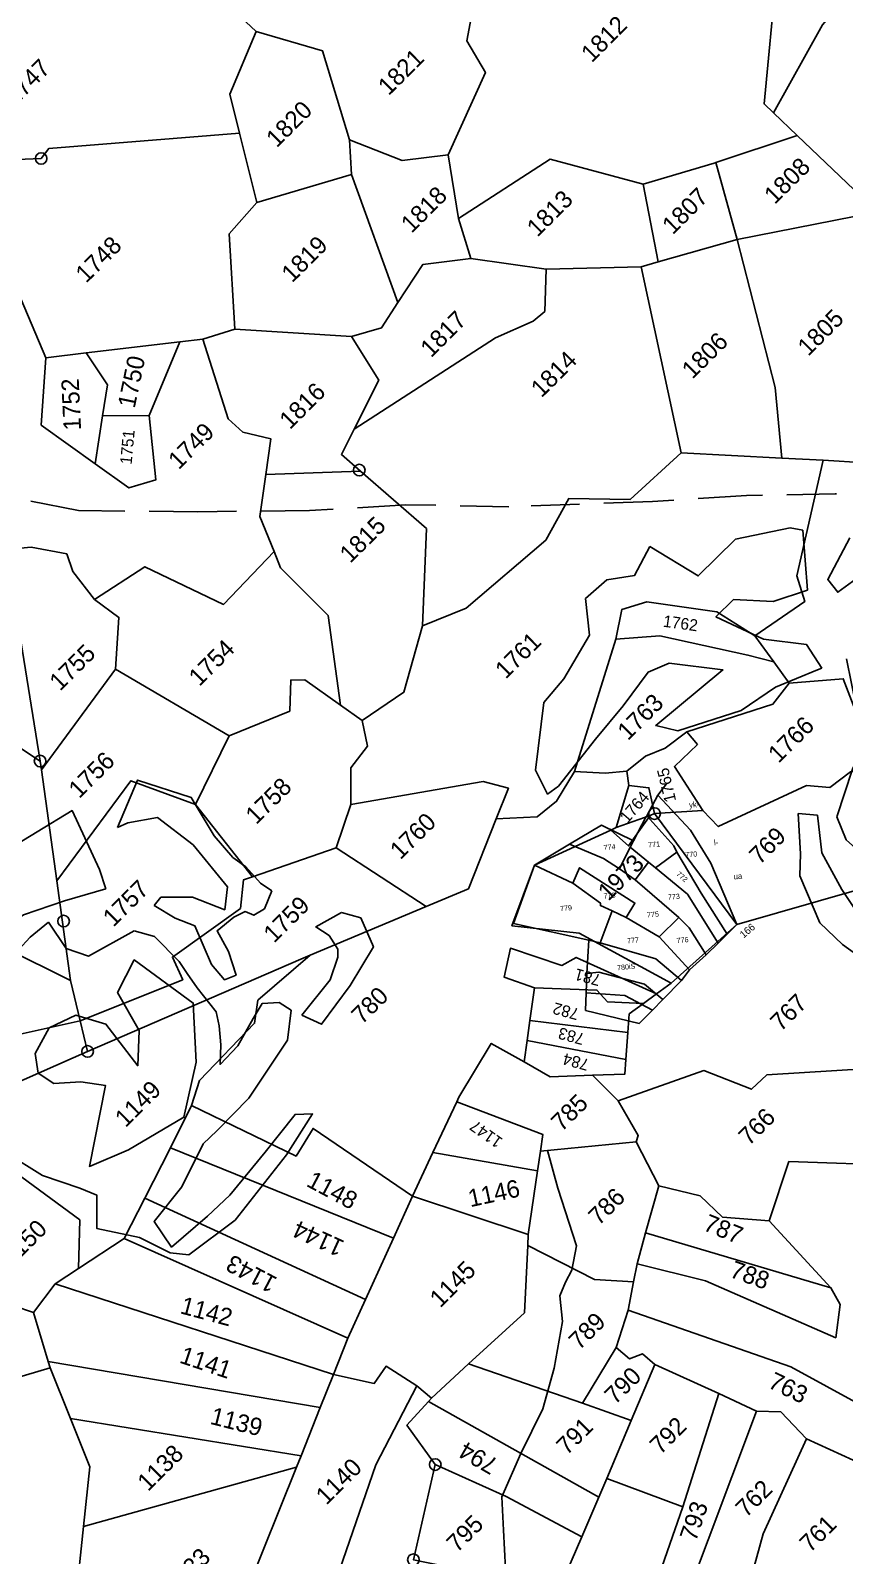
# Model space of a CAD drawing. Header units: metres. Extents: x 302352 to 308863, y 1945987 to 1951649.
# Drawn here: x 304775 to 305117, y 1948423 to 1949064 of the extents above; entities that cross this region are included whole.
import ezdxf

# ---------------------------------------------------------------- set-up
doc = ezdxf.new("R2010")
doc.units = ezdxf.units.M
doc.linetypes.add('DASHED', pattern=[0.75, 0.5, -0.25])
for name, color, linetype in [('LINE_FOOTPATH', 1, 'DASHED'), ('LINE_WATER', 4, 'Continuous'), ('POLY_HATCH', 12, 'Continuous'), ('POLY_PARCEL', 6, 'Continuous'), ('SYM_STONE', 1, 'Continuous'), ('TEXT_MAPOUT', 7, 'Continuous'), ('TEXT_PARCEL', 7, 'Continuous')]:
    doc.layers.add(name, color=color, linetype=linetype)
doc.styles.add('TEXT_MAP', font='')
doc.styles.get('TEXT_MAP').set_extended_font_data('Kruti Dev 050')

# ---------------------------------------------------------------- blocks, each defined once
blk = doc.blocks.new('THTFH')
at = {"layer": 'POLY_PARCEL'}
for points in [[(309304.81, 1947278.88), (309308.27, 1947282.47)], [(309304.81, 1947278.88), (309300.33, 1947272.09)], [(309324.39, 1947228.58), (309328.01, 1947231.6), (309321.04, 1947253.66), (309315.03, 1947265.68), (309304.81, 1947278.88)], [(309300.33, 1947272.09), (309300.14, 1947271.8), (309294.92, 1947263.82)], [(309309.63, 1947258.54), (309308.75, 1947260.8), (309300.33, 1947272.09)], [(309294.92, 1947263.82), (309284.4, 1947270.28), (309272.7, 1947264.78)], [(309259.88, 1947258.56), (309272.7, 1947264.78)], [(309272.7, 1947264.78), (309284.03, 1947258.71), (309289.26, 1947254.59)], [(309293.56, 1947261.74), (309289.26, 1947254.59)], [(309294.92, 1947263.82), (309293.56, 1947261.74)], [(309293.56, 1947261.74), (309299.52, 1947255.98)], [(309276.27, 1947230.95), (309250.77, 1947239.1), (309259.88, 1947258.56)], [(309259.88, 1947258.56), (309272.62, 1947251.15)], [(309272.62, 1947251.15), (309275.43, 1947256.26), (309293.45, 1947242.24), (309290, 1947237.59)], [(309299.52, 1947255.98), (309294.26, 1947250.29)], [(309299.52, 1947255.98), (309301.67, 1947253.84)], [(309309.63, 1947258.54), (309301.67, 1947253.84)], [(309324.39, 1947228.58), (309316.76, 1947243.53), (309309.63, 1947258.54)], [(309272.62, 1947251.15), (309281.48, 1947243.37), (309281.42, 1947242.47), (309285.31, 1947240.26)], [(309289.26, 1947254.59), (309294.26, 1947250.29)], [(309294.26, 1947250.29), (309308.2, 1947235.88)], [(309301.67, 1947253.84), (309311.93, 1947243.69), (309321, 1947225.75)], [(309285.31, 1947240.26), (309280.18, 1947229.6)], [(309285.31, 1947240.26), (309290, 1947237.59)], [(309290, 1947237.59), (309300.81, 1947229.82)], [(309300.81, 1947229.82), (309308.2, 1947235.88)], [(309308.2, 1947235.88), (309311.45, 1947231.98), (309316.49, 1947221.99)], [(309274.58, 1947219.41), (309276.27, 1947230.95)], [(309280.18, 1947229.6), (309276.27, 1947230.95)], [(309280.18, 1947229.6), (309298.87, 1947222.23), (309307.13, 1947213.92)], [(309300.81, 1947229.82), (309310.27, 1947217.38)], [(309321, 1947225.75), (309324.39, 1947228.58)], [(309316.49, 1947221.99), (309321, 1947225.75)], [(309273.7, 1947212.74), (309274.58, 1947219.41)], [(309300.07, 1947208), (309294.2, 1947213.88), (309278.74, 1947219.44), (309274.58, 1947219.41)], [(309310.27, 1947217.38), (309316.49, 1947221.99)], [(309296.09, 1947204.67), (309291.04, 1947200.45), (309272.9, 1947206.68), (309273.7, 1947212.74)], [(309273.7, 1947212.74), (309287.01, 1947210.53), (309296.09, 1947204.67)], [(309307.13, 1947213.92), (309300.07, 1947208)], [(309310.27, 1947217.38), (309307.13, 1947213.92)], [(309300.07, 1947208), (309296.09, 1947204.67)]]:
    blk.add_lwpolyline(points, dxfattribs=at)
at = {"layer": 'TEXT_MAPOUT', "style": 'TEXT_MAP'}
for s, p in [('yk-', (309315.35, 1947273.45)), ('l-', (309322.78, 1947259.65)), ('ua', (309328.48, 1947247.23))]:
    blk.add_text(s, height=2, dxfattribs=at).set_placement(p)
at = {"layer": 'TEXT_MAPOUT', "ltscale": 10, "style": 'TEXT_MAP'}
blk.add_text('166', height=2.5, rotation=34.996, dxfattribs=at).set_placement((309329.94, 1947226.46))
at = {"layer": 'TEXT_PARCEL', "style": 'TEXT_MAP'}
for s, p in [('774', (309284.41, 1947261.52)), ('771', (309299.89, 1947261.03)), ('770', (309312.46, 1947256.39)), ('778', (309282.81, 1947244.73)), ('779', (309267.35, 1947241.81)), ('773', (309305.08, 1947242.32)), ('775', (309297.25, 1947236.83)), ('777', (309289.52, 1947228.54)), ('776', (309306.68, 1947227.01)), ('780iS', (309285.19, 1947219.54))]:
    blk.add_text(s, height=1.8, dxfattribs=at).set_placement(p)
blk.add_text('772', height=1.8, rotation=313.981, dxfattribs=at).set_placement((309308.56, 1947250.72))
blk = doc.blocks.new('STONE')
blk.add_circle((0, 0), 0.851)
blk = doc.blocks.new('WEEWWEEWWE')
at = {"layer": 'LINE_FOOTPATH', "ltscale": 10}
blk.add_lwpolyline([(309277.89, 1946969.86), (309272.7, 1946973.5), (309264.44, 1946978), (309259.33, 1946981.34), (309255.28, 1946982.87), (309250.92, 1946985.46), (309241.74, 1946990.72), (309228.85, 1946998.37), (309220.05, 1947004.2), (309210.94, 1947009.52), (309205.26, 1947012.63), (309197.31, 1947014.53), (309188.15, 1947014.34), (309182.31, 1947019.22), (309175.73, 1947025.55), (309168.44, 1947031.94), (309157.57, 1947041.98), (309150.21, 1947049.58), (309142.75, 1947056.15), (309134.52, 1947064.18), (309125.91, 1947072.91), (309119.33, 1947082.6)], dxfattribs=at)
at = {"layer": 'LINE_WATER'}
blk.add_lwpolyline([(309113.7, 1946992.24), (309111.74, 1946988.76), (309108.93, 1946983.2), (309106.81, 1946981.75), (309105.49, 1946981.35), (309104.08, 1946980.77), (309102.41, 1946978.69), (309098.43, 1946975.9), (309094.65, 1946973.76), (309089.81, 1946972.09), (309085.26, 1946970.31), (309082.97, 1946967.76), (309080.32, 1946964.81), (309076.97, 1946962.82), (309071.27, 1946960.79), (309061.45, 1946954.91), (309055.65, 1946946.78), (309052.77, 1946943.71), (309046.05, 1946940.59), (309039.48, 1946940), (309038.86, 1946940.09)], dxfattribs=at)
at = {"layer": 'POLY_HATCH', "lineweight": -2}
blk.add_lwpolyline([(309100.5, 1947043.36), (309096.58, 1947045.48), (309092.58, 1947047.44), (309089.31, 1947048.01), (309085.05, 1947047.03), (309086.69, 1947052.34), (309090.78, 1947053.48), (309095.52, 1947053.48), (309103.69, 1947051.52), (309101.4, 1947045.23)], close=True, dxfattribs=at)
for points in [[(309105.78, 1947047), (309110.67, 1947048.98), (309113.33, 1947043.82), (309112.23, 1947039.36), (309112.01, 1947036.42), (309112.3, 1947034.81), (309112.16, 1947032.55)], [(309081.21, 1947046.82), (309083.03, 1947045.98), (309084.72, 1947045.68), (309087.14, 1947045.39), (309089.7, 1947045.24), (309091.46, 1947045.32), (309093.89, 1947045.09)], [(309099.5, 1947038.23), (309100.57, 1947036.34), (309100.57, 1947032.75), (309100.27, 1947031.28), (309099.98, 1947029.52), (309099.61, 1947026.37), (309098.81, 1947025.13), (309097.56, 1947023.66), (309096.09, 1947022.27), (309098.73, 1947022.34), (309101.81, 1947023.22), (309103.57, 1947023.66), (309104.89, 1947022.49), (309105.2, 1947021.06)], [(309102.81, 1947038.64), (309103.42, 1947036.19), (309104.3, 1947034.21), (309102.69, 1947030.18), (309102.54, 1947028.13), (309103.72, 1947027.62), (309104.89, 1947029.89), (309105.55, 1947032.24), (309107.75, 1947032.02), (309109, 1947031.58), (309109.36, 1947030.7), (309110.61, 1947030.4), (309112.44, 1947031.15)], [(309105.62, 1947019.93), (309110.24, 1947020.44), (309112.44, 1947021.54), (309113.03, 1947022.12), (309113.39, 1947023.74), (309113.03, 1947025.35), (309115.93, 1947024.54)], [(309167.24, 1947018.92), (309164.7, 1947018.92), (309166.55, 1947013.84), (309169.29, 1947010.32), (309168.7, 1947007.49)], [(309167.24, 1947018.92), (309169.98, 1947015.89), (309173.31, 1947014.23), (309177.32, 1947018.94)], [(309188.86, 1947008.66), (309183.87, 1947010.12), (309180.45, 1947011.1), (309175.36, 1947011.88), (309175.56, 1947013.54), (309180.18, 1947014.97)], [(309157.72, 1946997.11), (309155.3, 1946994.03), (309154.09, 1946989.91), (309153.39, 1946986.29), (309154.09, 1946980.76), (309155.3, 1946977.14), (309157.41, 1946974.63), (309160.04, 1946971.73)], [(309159.01, 1946995.57), (309158.01, 1946993.22), (309158.31, 1946988.5), (309160.02, 1946984.28), (309162.64, 1946980.26), (309165.1, 1946977.92)]]:
    blk.add_lwpolyline(points, dxfattribs=at)
at = {"layer": 'POLY_HATCH'}
for points in [[(309105.78, 1947047), (309106.87, 1947046.55), (309109.44, 1947044.81), (309110.04, 1947040.22), (309109.5, 1947034.69), (309107.63, 1947033.2), (309106.21, 1947036.46), (309103.9, 1947038.77), (309102.81, 1947038.64)], [(309099.5, 1947038.23), (309094.33, 1947039.72), (309093.27, 1947041.9), (309093.89, 1947045.09)], [(309074.06, 1947031.36), (309075.1, 1947027.06), (309076.86, 1947023.43), (309077.62, 1947021.7), (309075.19, 1947019.24), (309077.66, 1947015.49), (309078.79, 1947012.15)], [(309112.44, 1947031.15), (309112.16, 1947032.55)], [(309164.96, 1947028.84), (309161.76, 1947027.84), (309159.41, 1947029.54), (309156.5, 1947029.71), (309154.13, 1947026.76), (309149.1, 1947025.44), (309145.95, 1947025.16), (309140.43, 1947020.83), (309139.56, 1947018.22), (309140.95, 1947018), (309147.04, 1947018.76), (309151.49, 1947019.16), (309155.73, 1947019.82), (309157.93, 1947018.93), (309161.35, 1947014.54), (309152.42, 1947015.36), (309153.64, 1947013.39), (309159.75, 1947010.28), (309163.93, 1947009.47), (309168.25, 1947007.69), (309168.7, 1947007.49)], [(309177.32, 1947018.94), (309176.56, 1947020), (309171.74, 1947023.17), (309166.37, 1947023.19), (309164.96, 1947028.84)], [(309105.62, 1947019.93), (309106.4, 1947017.83), (309111.31, 1947018.59), (309115.79, 1947019.71), (309116.96, 1947022.74), (309115.93, 1947024.54)], [(309078.79, 1947012.15), (309079.99, 1947010.67), (309085.88, 1947009.84), (309094.36, 1947010.85), (309099.24, 1947011.95), (309097.93, 1947013.19), (309093.02, 1947012.61), (309087.31, 1947012.05), (309084.16, 1947012.13), (309079.3, 1947012.48), (309079.9, 1947015.6), (309084.43, 1947016.13), (309089.09, 1947017.69), (309091.01, 1947017.67), (309095.72, 1947017.73), (309102.74, 1947019.15), (309105.2, 1947021.06)], [(309171.17, 1947006.38), (309168.33, 1947002.06), (309168.46, 1946999.58), (309163.6, 1946997.92), (309159.01, 1946995.57)], [(309156.44, 1946998.63), (309153.66, 1946995.52), (309152.03, 1946993.94), (309150.09, 1946989.09), (309150.18, 1946985.86), (309150.46, 1946984.05), (309151.4, 1946978.77), (309152.56, 1946974.16), (309155.9, 1946971.13), (309158.75, 1946970.76), (309160.04, 1946971.73)], [(309157.72, 1946997.11), (309156.44, 1946998.63)]]:
    blk.add_lwpolyline(points, dxfattribs=at)
blk.add_lwpolyline([(309082.17, 1947034.83), (309083.4, 1947036.48), (309086.27, 1947037.35), (309089.14, 1947036.34), (309090.68, 1947033.5), (309089.98, 1947028.14), (309092.64, 1947030.61), (309093.81, 1947034.95), (309097.4, 1947036.11), (309098.57, 1947028.7), (309094.51, 1947024.18), (309089.61, 1947021.05), (309083.21, 1947022.68), (309079.15, 1947024.32), (309086.2, 1947029.03), (309084.66, 1947031.12), (309082.56, 1947032.94)], close=True, dxfattribs=at)
at = {"layer": 'POLY_PARCEL'}
for points in [[(309142.55, 1947106.92), (309148.71, 1947101.28), (309149.98, 1947101.45), (309165.01, 1947088.72)], [(309140.6, 1947104.58), (309139.84, 1947103.68), (309138.12, 1947095.16), (309134.62, 1947086.41)], [(309173.6, 1947094.92), (309173.47, 1947098.5)], [(309165.01, 1947088.72), (309167.14, 1947092.29), (309173.6, 1947094.92)], [(309173.6, 1947094.92), (309177.05, 1947088.72), (309172.55, 1947080.26)], [(309161.26, 1947082.44), (309165.01, 1947088.72)], [(309134.62, 1947086.41), (309129.38, 1947081.85), (309130.51, 1947075.1)], [(309137.9, 1947083.84), (309134.62, 1947086.41)], [(309178.68, 1947072.02), (309187.34, 1947075.32), (309188.28, 1947078.97), (309190.72, 1947080.66), (309193.02, 1947085.14)], [(309134.53, 1947078.05), (309137.14, 1947079.97), (309137.9, 1947083.84)], [(309145.52, 1947077.85), (309137.9, 1947083.84)], [(309150.46, 1947074.78), (309156.97, 1947082.14), (309161.26, 1947082.44)], [(309170.17, 1947077.59), (309161.26, 1947082.44)], [(309172.55, 1947080.26), (309170.17, 1947077.59)], [(309172.55, 1947080.26), (309174.9, 1947074.96), (309178.68, 1947072.02)], [(309130.51, 1947075.1), (309134.53, 1947078.05)], [(309134.53, 1947078.05), (309137.96, 1947074.72)], [(309137.96, 1947074.72), (309145.52, 1947077.85)], [(309147.41, 1947076.37), (309145.52, 1947077.85)], [(309170.17, 1947077.59), (309164.29, 1947064.89)], [(309104.95, 1947057.44), (309117.82, 1947075.32)], [(309120.61, 1947065.27), (309121.08, 1947068.89), (309121.91, 1947070.61), (309119.8, 1947073.69), (309117.82, 1947075.32)], [(309142.18, 1947061.95), (309145.13, 1947064.2), (309143.58, 1947066.68), (309143.48, 1947068.75), (309147.41, 1947076.37)], [(309150.46, 1947074.78), (309147.41, 1947076.37)], [(309130.51, 1947075.1), (309131.23, 1947070.9), (309133.77, 1947069.54), (309137.96, 1947074.72)], [(309158.46, 1947065.79), (309150.46, 1947074.78)], [(309174.8, 1947066.64), (309178.68, 1947072.02)], [(309172.79, 1947062.81), (309168.88, 1947065.86), (309164.29, 1947064.89)], [(309174.8, 1947066.64), (309172.79, 1947062.81)], [(309190.74, 1947055.73), (309185.79, 1947064.31), (309174.8, 1947066.64)], [(309093.5, 1947065.79), (309103.25, 1947065.66), (309104.95, 1947057.44)], [(309117.1, 1947058.67), (309121.1, 1947062.19), (309120.61, 1947065.27)], [(309120.61, 1947065.27), (309126.68, 1947064), (309129.68, 1947055.56), (309137.21, 1947055.73)], [(309151.91, 1947058.85), (309157.26, 1947060.62), (309158.46, 1947065.79)], [(309164.29, 1947064.89), (309161.26, 1947064.25), (309158.46, 1947065.79)], [(309177.51, 1947056.59), (309172.79, 1947062.81)], [(309137.21, 1947055.73), (309138.72, 1947059.32), (309142.18, 1947061.95)], [(309149.33, 1947055.33), (309142.18, 1947061.95)], [(309205.43, 1947051.47), (309205.39, 1947052.82), (309215.75, 1947061.4)], [(309083.99, 1947060.62), (309091.27, 1947039.24)], [(309104.4, 1947056.7), (309117.1, 1947058.67)], [(309120.57, 1947045.56), (309117.1, 1947058.67)], [(309149.33, 1947055.33), (309149.15, 1947057.93), (309151.91, 1947058.85)], [(309151.91, 1947058.85), (309168.83, 1947055.24), (309172.79, 1947053.73), (309174.35, 1947053.6), (309177.51, 1947056.59)], [(309104.4, 1947056.7), (309097.48, 1947047.51)], [(309104.95, 1947057.44), (309104.4, 1947056.7)], [(309184.6, 1947049.86), (309177.51, 1947056.59)], [(309130.91, 1947039.71), (309136.51, 1947047.15), (309136.51, 1947054.08), (309137.21, 1947055.73)], [(309142.63, 1947039.55), (309149.98, 1947046.36), (309149.33, 1947055.33)], [(309190.74, 1947055.73), (309186.2, 1947048.98)], [(309197.61, 1947052.04), (309197.46, 1947052.11), (309190.74, 1947055.73)], [(309205.43, 1947051.47), (309215.38, 1947054.34), (309222.23, 1947054.96), (309227.44, 1947050.53), (309234.39, 1947048.23)], [(309193.61, 1947044.88), (309197.61, 1947052.04)], [(309205.52, 1947048.1), (309197.61, 1947052.04)], [(309075.38, 1947050.91), (309078.97, 1947046.85), (309081.27, 1947040.52), (309089.04, 1947035.59)], [(309205.52, 1947048.1), (309205.43, 1947051.47)], [(309097.48, 1947047.51), (309110.14, 1947049.43), (309113.13, 1947042.99)], [(309174.06, 1947033.4), (309184.6, 1947049.86)], [(309186.2, 1947048.98), (309184.6, 1947049.86)], [(309193.61, 1947044.88), (309186.2, 1947048.98)], [(309097.48, 1947047.51), (309091.27, 1947039.24)], [(309205.76, 1947039.01), (309205.52, 1947048.1)], [(309113.13, 1947042.99), (309120.57, 1947045.56)], [(309130.91, 1947039.71), (309130.14, 1947044.15), (309129.1, 1947045.15), (309126.78, 1947042.96), (309120.57, 1947045.56)], [(309181.02, 1947025.71), (309185.64, 1947031.36), (309193.61, 1947044.88)], [(309205.76, 1947039.01), (309203.8, 1947038.09), (309193.61, 1947044.88)], [(309113.13, 1947042.99), (309112.05, 1947033.6)], [(309091.27, 1947039.24), (309089.04, 1947035.59)], [(309131.38, 1947037.01), (309130.91, 1947039.71)], [(309131.38, 1947037.01), (309136.47, 1947036.06), (309142.63, 1947039.55)], [(309174.06, 1947033.4), (309166.96, 1947033.69), (309162.56, 1947038.21), (309157.84, 1947036.86), (309147.11, 1947037.68), (309142.63, 1947039.55)], [(309087.36, 1947032.83), (309075.85, 1947037.27)], [(309124.46, 1947031.72), (309127.12, 1947034.42), (309129.91, 1947034.78), (309131.38, 1947037.01)], [(309089.04, 1947035.59), (309087.36, 1947032.83)], [(309089.04, 1947035.59), (309099.5, 1947031.15), (309100.38, 1947033.55), (309108.87, 1947032.17), (309111.18, 1947034.02), (309112.05, 1947033.6)], [(309072.72, 1947032.93), (309074.59, 1947021.11), (309070.96, 1947017.67)], [(309112.05, 1947033.6), (309120.25, 1947029.64)], [(309181.02, 1947025.71), (309174.06, 1947033.4)], [(309087.36, 1947032.83), (309109.6, 1947024.08), (309110.57, 1947023.69)], [(309120.25, 1947029.64), (309124.46, 1947031.72)], [(309134.01, 1947020.13), (309137.13, 1947021.48), (309135.78, 1947023.8), (309124.46, 1947031.72)], [(309120.25, 1947029.64), (309122.55, 1947018.83)], [(309155.78, 1947024.54), (309158.35, 1947026.28), (309160.75, 1947025.04), (309165.12, 1947019.24), (309166.17, 1947014.72)], [(309183.85, 1947022.56), (309181.02, 1947025.71)], [(309091.03, 1947021.35), (309093.42, 1947022.58), (309101.58, 1947022.76), (309103.49, 1947024.2), (309110.57, 1947023.69)], [(309110.57, 1947023.69), (309122.55, 1947018.83)], [(309143.16, 1947017.89), (309155.78, 1947024.54)], [(309165.65, 1947011.45), (309164.26, 1947013.81), (309159.21, 1947021.61), (309155.78, 1947024.54)], [(309166.17, 1947014.72), (309172.28, 1947013.59), (309173.57, 1947016.04), (309183.85, 1947022.56)], [(309188.52, 1947019.15), (309186.77, 1947019.31), (309183.85, 1947022.56)], [(309064.49, 1947017.71), (309062.57, 1947021.58)], [(309086.42, 1947019.78), (309091.03, 1947021.35)], [(309091.03, 1947021.35), (309094.97, 1947010.08), (309098.22, 1947010.87), (309100.55, 1946998.71)], [(309080.88, 1947017.98), (309086.42, 1947019.78)], [(309096.13, 1946997.03), (309086.42, 1947019.78)], [(309122.55, 1947018.83), (309126.93, 1947017.06), (309134.01, 1947020.13)], [(309134.01, 1947020.13), (309137.16, 1947017.31), (309139.7, 1947017.03), (309143.16, 1947017.89)], [(309062.01, 1947013.08), (309064.49, 1947017.71)], [(309064.49, 1947017.71), (309068.14, 1947018.24)], [(309081.86, 1946991.44), (309068.14, 1947018.24)], [(309068.14, 1947018.24), (309070.96, 1947017.67)], [(309070.96, 1947017.67), (309076.46, 1947016.55)], [(309076.46, 1947016.55), (309080.88, 1947017.98)], [(309080.88, 1947017.98), (309089.64, 1946994.58)], [(309147.02, 1947014.14), (309145.28, 1947015.54), (309143.16, 1947017.89)], [(309061.69, 1947012.5), (309055.53, 1947015.83)], [(309076.46, 1947016.55), (309085.56, 1946993.04)], [(309146.11, 1947012.95), (309147.02, 1947014.14)], [(309147.02, 1947014.14), (309149.46, 1947013.86)], [(309166.17, 1947014.72), (309165.65, 1947011.45)], [(309061.69, 1947012.5), (309062.01, 1947013.08)], [(309062.01, 1947013.08), (309078.5, 1946989.99)], [(309141.57, 1947011), (309133.45, 1947013.98), (309127.42, 1947011.21), (309131.78, 1947005.78), (309134.88, 1946995.48)], [(309146.11, 1947012.95), (309142.13, 1947010.8)], [(309145.95, 1947009.03), (309147.41, 1947011.32), (309146.11, 1947012.95)], [(309149.46, 1947013.86), (309151.47, 1947013.01), (309154.23, 1947012.67)], [(309154.23, 1947012.67), (309154.1, 1947010.94)], [(309154.23, 1947012.67), (309162.52, 1947008.42), (309165.23, 1947008.76)], [(309059.5, 1947007.34), (309061.69, 1947012.5)], [(309141.57, 1947011), (309141.72, 1947008.56), (309145.5, 1947009.23)], [(309142.13, 1947010.8), (309141.57, 1947011)], [(309154.1, 1947010.94), (309150.81, 1947011.02), (309149.68, 1947005.75)], [(309165.65, 1947011.45), (309165.23, 1947008.76)], [(309124.56, 1947005.04), (309123.13, 1947008.04), (309125.68, 1947009.67), (309128.17, 1947004.7), (309129.81, 1947004.23), (309133.01, 1946995.76)], [(309145.5, 1947009.23), (309142.13, 1947010.8)], [(309143.91, 1946995), (309145.95, 1947009.03)], [(309145.95, 1947009.03), (309145.5, 1947009.23)], [(309149.68, 1947005.75), (309145.95, 1947009.03)], [(309165.23, 1947008.76), (309169.49, 1947005.17), (309165.56, 1946996.28)], [(309052.62, 1946998.51), (309057.41, 1947002.41), (309059.5, 1947007.34)], [(309073.61, 1946987.88), (309059.5, 1947007.34)], [(309121.87, 1947003), (309124.56, 1947005.04)], [(309131.38, 1946996), (309128.88, 1946998.74), (309128.96, 1947000.35), (309124.56, 1947005.04)], [(309165.56, 1946996.28), (309163.27, 1946997.86), (309160.64, 1946998.22), (309159.07, 1947000.06), (309149.65, 1947003.46), (309149.68, 1947005.75)], [(309110.62, 1947002.38), (309111.13, 1947002.57), (309117.39, 1947004.13), (309118.43, 1947000.4)], [(309105.2, 1947000.41), (309110.62, 1947002.38)], [(309113.15, 1946992.7), (309114.54, 1946993.74), (309110.62, 1947002.38)], [(309118.43, 1947000.4), (309120.19, 1947001.74)], [(309120.19, 1947001.74), (309121.87, 1947003)], [(309120.19, 1947001.74), (309126.03, 1946993.18)], [(309121.87, 1947003), (309128.14, 1946995.01)], [(309100.55, 1946998.71), (309105.2, 1947000.41)], [(309105.2, 1947000.41), (309111.51, 1946991.48)], [(309118.43, 1947000.4), (309119.25, 1946997.43), (309122.46, 1946994.47)], [(309046.74, 1946993.71), (309052.62, 1946998.51)], [(309052.62, 1946998.51), (309072.46, 1946987.39)], [(309096.13, 1946997.03), (309100.55, 1946998.71)], [(309100.55, 1946998.71), (309106.22, 1946987.53)], [(309089.64, 1946994.58), (309096.13, 1946997.03)], [(309128.14, 1946995.01), (309129.59, 1946996.27), (309131.38, 1946996)], [(309131.38, 1946996), (309133.01, 1946995.76)], [(309133.01, 1946995.76), (309134.88, 1946995.48)], [(309134.88, 1946995.48), (309143.91, 1946995)], [(309085.56, 1946993.04), (309089.64, 1946994.58)], [(309122.46, 1946994.47), (309122.46, 1946990.74)], [(309122.46, 1946994.47), (309124.91, 1946992.2), (309126.03, 1946993.18)], [(309126.03, 1946993.18), (309128.14, 1946995.01)], [(309155.34, 1946988.7), (309143.91, 1946995)], [(309085.56, 1946993.04), (309081.86, 1946991.44)], [(309111.51, 1946991.48), (309113.15, 1946992.7)], [(309113.15, 1946992.7), (309120.81, 1946986.43)], [(309081.86, 1946991.44), (309078.5, 1946989.99)], [(309087.13, 1946984.59), (309086.31, 1946988.23), (309084.19, 1946987.84), (309081.86, 1946991.44)], [(309106.22, 1946987.53), (309111.51, 1946991.48)], [(309122.46, 1946990.74), (309121.42, 1946986.75), (309120.81, 1946986.43)], [(309122.46, 1946990.74), (309130.9, 1946986.73), (309133.03, 1946981.92), (309135.21, 1946981.86), (309143.13, 1946974.88)], [(309078.5, 1946989.99), (309073.61, 1946987.88)], [(309073.61, 1946987.88), (309072.46, 1946987.39)], [(309106.22, 1946987.53), (309105.38, 1946986.75)], [(309072.46, 1946987.39), (309059.71, 1946981.89), (309064.46, 1946974.95)], [(309105.38, 1946986.75), (309100.29, 1946982.08), (309092.47, 1946982.43)], [(309105.38, 1946986.75), (309107.78, 1946979.44), (309110.47, 1946976.43)], [(309120.81, 1946986.43), (309119.28, 1946981.61)], [(309064.46, 1946974.95), (309078.39, 1946981.79), (309087.13, 1946984.59)], [(309087.13, 1946984.59), (309087.3, 1946982.61)], [(309086.83, 1946982.59), (309083.56, 1946982.43), (309082.76, 1946977.5)], [(309087.3, 1946982.61), (309086.83, 1946982.59)], [(309092.32, 1946963.26), (309086.83, 1946982.59)], [(309092.47, 1946982.43), (309087.3, 1946982.61)], [(309097.96, 1946971.28), (309092.47, 1946982.43)], [(309114.91, 1946979.13), (309119.28, 1946981.61)], [(309119.28, 1946981.61), (309121.57, 1946977.86), (309121.65, 1946974.69), (309124.77, 1946971.04)], [(309112.04, 1946977.5), (309114.91, 1946979.13)], [(309114.91, 1946979.13), (309124.42, 1946961.69)], [(309082.76, 1946977.5), (309074.27, 1946972.15), (309077.88, 1946966.7), (309080.51, 1946958.51), (309088.22, 1946961.61)], [(309082.76, 1946977.5), (309085.6, 1946970.03), (309088.22, 1946961.61)], [(309112.04, 1946977.5), (309110.47, 1946976.43)], [(309124.42, 1946961.69), (309123.89, 1946959.78), (309121.16, 1946957.69), (309115.78, 1946971.28), (309112.04, 1946977.5)], [(309110.47, 1946976.43), (309108.01, 1946974.75)], [(309108.01, 1946974.75), (309104.45, 1946972.89)], [(309119.24, 1946947.1), (309115.77, 1946958.84), (309108.01, 1946974.75)], [(309138.55, 1946965.35), (309130.52, 1946973.93), (309124.77, 1946971.04)], [(309104.45, 1946972.89), (309097.96, 1946971.28)], [(309104.45, 1946972.89), (309104.61, 1946971.11), (309105.89, 1946970.53), (309106.04, 1946968.87)], [(309097.96, 1946971.28), (309100.26, 1946966.5)], [(309124.77, 1946971.04), (309124.42, 1946961.69)], [(309100.26, 1946966.5), (309106.04, 1946968.87)], [(309106.04, 1946968.87), (309108.58, 1946962.11)], [(309094.27, 1946964.05), (309100.26, 1946966.5)], [(309092.32, 1946963.26), (309094.27, 1946964.05)], [(309094.27, 1946964.05), (309097.76, 1946956.47)], [(309088.22, 1946961.61), (309092.32, 1946963.26)], [(309097.76, 1946956.47), (309108.58, 1946962.11)], [(309108.58, 1946962.11), (309110.06, 1946958.1)], [(309110.06, 1946958.1), (309090.66, 1946949.21)], [(309111.72, 1946952.44), (309111.79, 1946956.29), (309110.06, 1946958.1)], [(309088.2, 1946951.79), (309097.76, 1946956.47)], [(309091.91, 1946943.1), (309101.66, 1946948.67), (309111.72, 1946952.44)], [(309111.72, 1946952.44), (309114.47, 1946945.03), (309115.75, 1946944.74)]]:
    blk.add_lwpolyline(points, dxfattribs=at)
at = {"layer": 'SYM_STONE', "xscale": 0.7, "yscale": 0.7, "zscale": 0.7}
for p in [(309148.71, 1947101.28), (309104.95, 1947057.44), (309149.32, 1947055.49), (309095.06, 1947044.07), (309087.36, 1947032.83), (309145.95, 1947009.03), (309082.76, 1946977.5), (309074.27, 1946972.15)]:
    blk.add_blockref('STONE', p, dxfattribs=at)
at = {"layer": 'TEXT_PARCEL', "ltscale": 10, "style": 'TEXT_MAP'}
for s, p in [('1747', (309150.55, 1947106.98)), ('1748', (309142.91, 1947088.88)), ('1749', (309136.14, 1947068.57)), ('1755', (309111.43, 1947061.05)), ('1756', (309105.03, 1947051.82)), ('1754', (309121.92, 1947051.28)), ('1757', (309098.22, 1947039.98)), ('1758', (309116.05, 1947037.09)), ('1759', (309108.77, 1947027.15)), ('1760', (309124.03, 1947024.05)), ('1973', (309136.2, 1947005.95)), ('785', (309116.07, 1946992.54)), ('786', (309111.97, 1946983)), ('789', (309101.51, 1946975.34)), ('795', (309077.92, 1946969.44)), ('791', (309092.99, 1946968.58)), ('790', (309100.17, 1946968.77)), ('792', (309099.85, 1946961.84))]:
    blk.add_text(s, height=1.8, dxfattribs=at).set_placement(p)
at = {"layer": 'TEXT_PARCEL', "style": 'TEXT_MAP'}
for s, p in [('1820', (309166.62, 1947084.92)), ('1821', (309178.55, 1947080.6)), ('1819', (309157.95, 1947073.96)), ('1818', (309170.26, 1947068.91)), ('1812', (309195.76, 1947068.27)), ('1816', (309147.16, 1947063.43)), ('1813', (309179.16, 1947059.5)), ('1817', (309162.65, 1947058.43)), ('1815', (309141.86, 1947049.3)), ('1807', (309189.2, 1947049.86)), ('1814', (309167.8, 1947047.49)), ('1808', (309198.83, 1947044.66)), ('1806', (309180.16, 1947037.9)), ('1805', (309190.27, 1947031.17)), ('1761', (309144.79, 1947029.58)), ('1149', (309084.56, 1947024.48)), ('1150', (309066.17, 1947022.62)), ('1763', (309149.26, 1947016.23)), ('780', (309109.28, 1947014.83)), ('1766', (309158.6, 1947003.65)), ('769', (309149.86, 1946997.63)), ('1138', (309059.81, 1946996.33)), ('1145', (309094.44, 1946988.5)), ('1133', (309054.28, 1946986.84)), ('767', (309139.31, 1946983.94)), ('1140', (309071.83, 1946982.39)), ('766', (309128.71, 1946977.92)), ('762', (309101.54, 1946951.03)), ('761', (309103.66, 1946943.82))]:
    blk.add_text(s, height=1.8, dxfattribs=at).set_placement(p)
at = {"layer": 'TEXT_PARCEL', "ltscale": 10, "style": 'TEXT_MAP'}
for s, height, rotation, p in [('1752', 1.8, 47.8303, (309131.94, 1947078.59)), ('1750', 1.8, 33.3116, (309137.37, 1947076.24)), ('1751', 1.2, 39.8886, (309133.1, 1947072.39)), ('794', 1.8, 105.2714, (309087.76, 1946973.15)), ('787', 1.8, 292.9553, (309119.25, 1946975.25)), ('788', 1.8, 295.4884, (309117.78, 1946969.91)), ('793', 1.8, 26.5392, (309096.14, 1946952.93))]:
    blk.add_text(s, height=height, rotation=rotation, dxfattribs=at).set_placement(p)
at = {"layer": 'TEXT_PARCEL', "style": 'TEXT_MAP'}
for s, height, rotation, p in [('1762', 1.2, 307.275, (309160.09, 1947022.08)), ('1764', 1.2, 4.497, (309143.23, 1947010.24)), ('1765', 1.2, 58.7234, (309148.47, 1947008.4)), ('1142', 1.8, 300.1965, (309075.07, 1947007.11)), ('1143', 1.8, 107.3782, (309084.83, 1947002.45)), ('1148', 1.8, 287.1263, (309093.51, 1947007.26)), ('1144', 1.8, 110.6499, (309092.4, 1947000.26)), ('1141', 1.8, 296.5984, (309071.44, 1947003.57)), ('781', 1.2, 120, (309130.39, 1947001.1)), ('782', 1.2, 120, (309126.34, 1947000.2)), ('783', 1.2, 120, (309124.93, 1946997.99)), ('1147', 1.2, 100, (309111.33, 1946996.24)), ('1139', 1.8, 301.0007, (309069.24, 1946996.87)), ('784', 1.2, 120, (309123.4, 1946995.78)), ('1146', 1.8, 327.3773, (309103.97, 1946993.71)), ('763', 1.8, 289.1741, (309112.57, 1946959.09))]:
    blk.add_text(s, height=height, rotation=rotation, dxfattribs=at).set_placement(p)
blk = doc.blocks.new('fffgfhggfsdsf')
for name, p, xscale, yscale, zscale, rotation in [('WEEWWEEWWE', (5024019.81, -4587627.44), 4.089385853194386, 4.089385853194386, 4.089385853194386, 44.8498280447801), ('THTFH', (150025.09, -430846.56), 1.209435307050765, 1.209435307050765, 1.209435307050765, 5.29828140305368)]:
    blk.add_blockref(name, p, dxfattribs=dict(xscale=xscale, yscale=yscale, zscale=zscale, rotation=rotation))

msp = doc.modelspace()

# ---------------------------------------------------------------- block references
msp.add_blockref('fffgfhggfsdsf', (0, 0))

doc.saveas('drawing.dxf')
